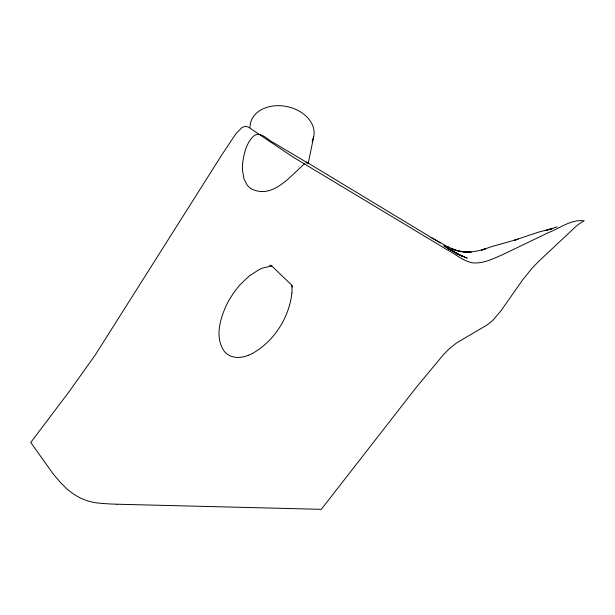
<?xml version="1.0" encoding="UTF-8"?>
<svg xmlns="http://www.w3.org/2000/svg" width="615" height="615" viewBox="0 0 615 615"><rect width="100%" height="100%" fill="white"/><g stroke="black" fill="none" stroke-linecap="round" stroke-linejoin="round"><path stroke-width="0.92" d="M291.894 293.078C289.111 317.732 274.067 341.287 252.373 353.502M242.425 164.666C243.824 154.288 246.131 142.311 254.579 135.277C261.936 131.71 267.786 140.328 274.013 142.903A36.431 0.592 31.6 0 0 275.704 143.964L308.23 163.321L313.681 136.814M304.317 163.951C290.226 176.159 272.176 199.96 250.843 188.559A19.88 17.043 -81.6 0 1 247.122 184.946L244.001 178.98L242.333 169.402M305.886 163.013L307.3 162.66L308.246 163.29M248.337 355.309C241.603 357.999 233.254 358.676 227.166 354.102A19.711 16.897 -81.6 0 1 224.337 351.411C214.497 337.52 220.085 318.785 226.597 304.825A81.08 69.487 -81.6 0 1 229.395 299.574L233.154 293.609A85.662 73.416 -81.6 0 1 240.626 284.161L249.283 275.997L258.692 269.854A51.445 44.096 -81.6 0 1 262.651 268.071L271.769 265.949L291.802 285.214A32.318 23.831 11.6 0 1 292.225 287.051M557.044 226.92L546.082 230.41L552.07 228.703L538.832 232.04L514.717 240.096L518.038 239.181L490.732 246.892L481.676 250.105L485.758 248.698C474.526 252.442 462.088 253.749 451.072 248.614L460.597 251.658L471.405 252.135M470.544 252.104L464.394 251.996L456.507 250.367L447.782 246.93L449.142 247.591L431.077 237.413M116.804 504.215L321.314 509.328L416.324 387.289L443.284 354.863L449.211 348.828L456.691 342.847L486.896 325.074L492.477 320.723L500.687 311.175L522.788 279.702L531.806 268.509L538.732 261.329L576.317 226.066A39.468 14.829 -52.1 0 1 581.137 222.599L584.25 220.77C571.004 219.24 559.727 228.234 547.98 232.839L502.401 254.756C493.046 258.784 483.198 263.75 472.735 262.882C463.233 261.129 455.784 254.264 447.389 249.913L293.04 157.063L248.26 127.036L245.293 126.26L241.887 127.613L235.968 133.647L222.422 153.95L95.217 355.055L68.888 391.97L30.75 442.477L53.044 473.758L60.554 482.629L66.374 488.379A46.233 25.961 53.8 0 0 74.438 494.591C81.603 499.242 89.867 502.209 98.369 503.062A477.471 268.055 53.8 0 0 116.804 504.208M460.943 255.556L467.2 258.123L456.046 253.511L462.987 256.486L447.997 248.498L458.89 254.533M447.997 248.498L456.784 253.411M306.393 162.022L440.286 243.002M269.547 265.188A32.318 23.831 11.6 0 1 271.769 265.949M291.825 285.214A37.607 32.234 -81.6 0 1 291.879 293.078M252.365 353.479A51.376 43.957 -81 0 1 248.329 355.293M250.09 127.328A32.318 23.831 11.6 0 1 287.636 106.718A32.318 23.831 11.6 0 1 312.059 141.158M242.502 169.386A40.429 35.808 -78 0 1 242.602 164.674M452.594 250.966L443.853 245.808L454.716 252.242L452.594 250.966"/></g></svg>
